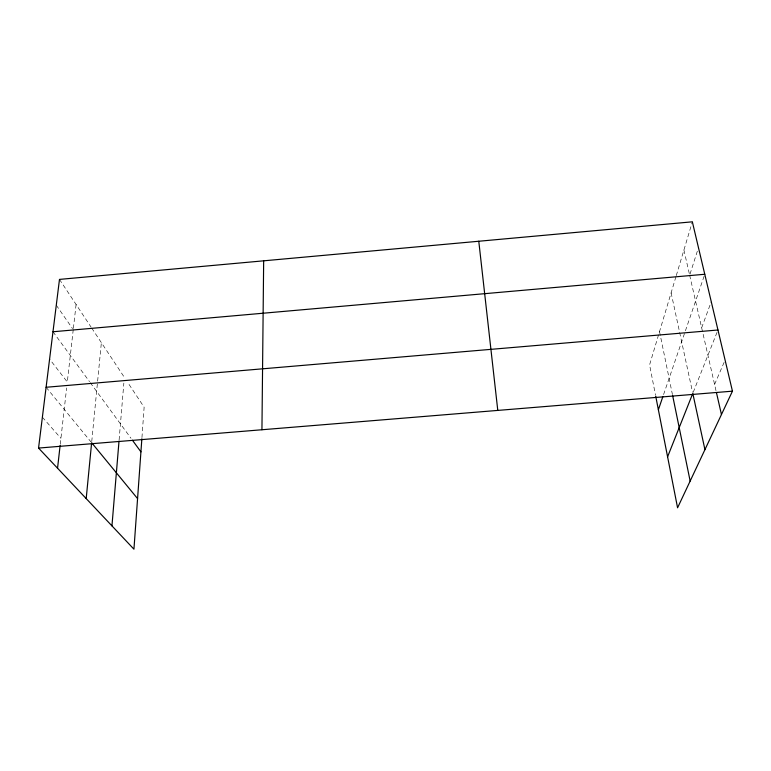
<?xml version="1.0" encoding="UTF-8"?>
<svg xmlns="http://www.w3.org/2000/svg" width="771" height="771" viewBox="0 0 771 771"><rect width="100%" height="100%" fill="white"/><g stroke="black" fill="none" stroke-linecap="round" stroke-linejoin="round"><path stroke-width="0.58" stroke-dasharray="3.85 2.89" d="M141.951 437.591L144.129 407.213L127.514 382.127M119.11 440L123.852 383.071M91.749 441.523L101.367 342.652M60.254 444.298L66.634 387.938M73.245 329.603L67.308 381.992L49.595 359.103M73.38 328.407L76.088 304.478M675.926 276.75L649.577 364.885L655.485 395.003M676.273 275.604L692.348 221.817M690.016 274.11L698.468 247.655M663.58 394.54L704.386 275.392M701.658 327.8L711.267 301.702M693.225 392.294L717.965 329.998M714.582 384.44L724.634 361.146M42.386 417.198L60.928 438.323M46.096 387.273L90.901 441.802M52.987 331.761L89.561 381.712M90.265 382.676L130.983 438.275M56.283 305.21L72.561 328.619M59.483 279.401L91.065 327.087M91.71 328.06L124.333 377.318M683.916 250.035L689.399 274.071M689.659 275.208L716.172 391.389M671.117 292.855L692.551 392.237M659.533 331.607L672.437 394.579"/><path stroke-width="1.16" d="M261.938 429.755L263.663 260.82M141.864 438.786L133.942 549.183L38.55 448.076L59.483 279.401L692.348 221.817L732.45 391.167L677.574 507.79L655.707 396.14M111.949 525.88L119.013 441.147M86.198 498.577L91.633 442.699L137.575 498.615M57.546 468.209L60.119 445.493M658.376 409.758L662.838 396.708M667.59 456.817L692.358 394.482M52.987 331.761L704.771 274.264M46.096 387.273L717.965 329.998M38.55 448.076L732.45 391.167M132.41 440.212L140.929 451.854M716.432 392.545L721.454 414.538M692.792 393.374L704.935 449.647M672.669 395.735L690.151 481.065M478.781 241.246L497.787 410.413"/></g></svg>
